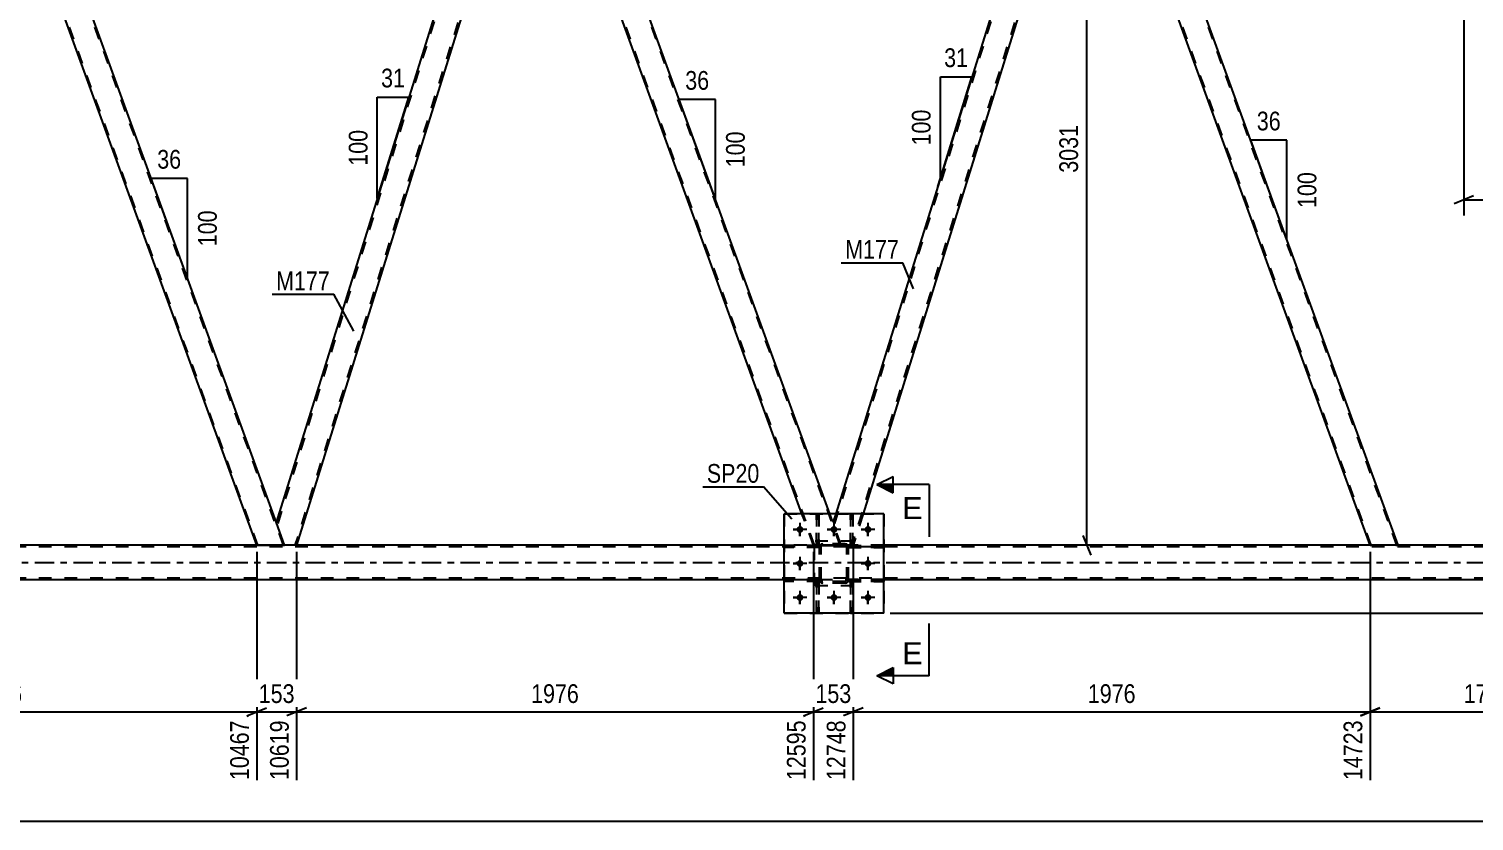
# Model space of a CAD drawing. Header units: millimetres. Extents: x -85 to 756, y -411 to 183.
# Drawn here: x 420.5 to 641.5, y -165.4 to -44.3 of the extents above; entities that cross this region are included whole.
import ezdxf

# ---------------------------------------------------------------- set-up
doc = ezdxf.new("R2010")
doc.units = ezdxf.units.MM
doc.linetypes.add('DXK_LINE_DOT2', pattern=[3.9198, 1.9599, -1.9599])
doc.linetypes.add('DXK_LINE_DOT3', pattern=[5.9187, 2.979, -0.9799, 0.9799, -0.9799])
doc.styles.add('Arial', font='ARIAL.TTF', dxfattribs={"height": 0.2})
doc.styles.add('Arial Narrow', font='ARIALN.TTF', dxfattribs={"height": 0.2})

# ---------------------------------------------------------------- blocks, each defined once
blk = doc.blocks.new('Part-814185790-3878 - 3717')
at = {"color": 7, "linetype": 'DXK_LINE_DOT2'}
for p, q in [((540.92, -123.25), (540.92, -118.4)), ((540.92, -118.4), (541.24, -118.4)), ((541.24, -118.4), (541.24, -123.25)), ((540.92, -122.65), (541.24, -122.65)), ((541.24, -123.25), (540.92, -123.25))]:
    blk.add_line(p, q, dxfattribs=at)
blk = doc.blocks.new('Bolt-814185790-3835 - 3717')
at = {"color": 1, "linetype": 'Continuous'}
for p, q in [((537.33, -120.8), (538.02, -120.8)), ((538.37, -119.76), (538.37, -120.46)), ((538.37, -121.84), (538.37, -121.15)), ((539.41, -120.8), (538.72, -120.8)), ((542.53, -120.8), (543.22, -120.8)), ((543.57, -119.76), (543.57, -120.46)), ((543.57, -121.84), (543.57, -121.15)), ((544.61, -120.8), (543.92, -120.8)), ((547.73, -120.8), (548.42, -120.8)), ((548.77, -119.76), (548.77, -120.46)), ((548.77, -121.84), (548.77, -121.15)), ((549.81, -120.8), (549.12, -120.8)), ((538.37, -124.96), (538.37, -125.66)), ((548.77, -124.96), (548.77, -125.66)), ((537.33, -126), (538.02, -126)), ((538.37, -127.04), (538.37, -126.35)), ((539.41, -126), (538.72, -126)), ((547.73, -126), (548.42, -126)), ((548.77, -127.04), (548.77, -126.35)), ((549.81, -126), (549.12, -126)), ((538.37, -130.16), (538.37, -130.86)), ((543.57, -130.16), (543.57, -130.86)), ((548.77, -130.16), (548.77, -130.86)), ((537.33, -131.2), (538.02, -131.2)), ((538.37, -132.24), (538.37, -131.55)), ((539.41, -131.2), (538.72, -131.2)), ((542.53, -131.2), (543.22, -131.2)), ((543.57, -132.24), (543.57, -131.55)), ((544.61, -131.2), (543.92, -131.2)), ((547.73, -131.2), (548.42, -131.2)), ((548.77, -132.24), (548.77, -131.55)), ((549.81, -131.2), (549.12, -131.2))]:
    blk.add_line(p, q, dxfattribs=at)
blk = doc.blocks.new('Bolt-814185790-3836 - 3717')
at = {"linetype": 'Continuous'}
for points in [[(538.89, -120.8, -1), (537.85, -120.8, -1)], [(544.09, -120.8, -1), (543.05, -120.8, -1)], [(549.29, -120.8, -1), (548.25, -120.8, -1)], [(538.89, -126, -1), (537.85, -126, -1)], [(549.29, -126, -1), (548.25, -126, -1)], [(538.89, -131.2, -1), (537.85, -131.2, -1)], [(544.09, -131.2, -1), (543.05, -131.2, -1)], [(549.29, -131.2, -1), (548.25, -131.2, -1)]]:
    blk.add_hatch(color=1, dxfattribs=at).paths.add_polyline_path(points)
at = {"color": 1, "linetype": 'Continuous'}
for p, q in [((539.41, -120.8), (537.33, -120.8)), ((538.37, -119.76), (538.37, -121.84)), ((544.61, -120.8), (542.53, -120.8)), ((543.57, -119.76), (543.57, -121.84)), ((549.81, -120.8), (547.73, -120.8)), ((548.77, -119.76), (548.77, -121.84)), ((538.37, -124.96), (538.37, -127.04)), ((548.77, -124.96), (548.77, -127.04)), ((539.41, -126), (537.33, -126)), ((549.81, -126), (547.73, -126)), ((538.37, -130.16), (538.37, -132.24)), ((543.57, -130.16), (543.57, -132.24)), ((548.77, -130.16), (548.77, -132.24)), ((539.41, -131.2), (537.33, -131.2)), ((544.61, -131.2), (542.53, -131.2)), ((549.81, -131.2), (547.73, -131.2))]:
    blk.add_line(p, q, dxfattribs=at)
blk = doc.blocks.new('Part-814185790-3839 - 3717')
at = {"color": 7, "linetype": 'DXK_LINE_DOT2'}
for p, q in [((546.44, -128.77), (546.12, -128.77)), ((546.12, -128.77), (546.12, -133.6)), ((546.12, -129.37), (546.44, -129.37)), ((546.44, -133.6), (546.44, -128.77)), ((546.12, -133.6), (546.44, -133.6))]:
    blk.add_line(p, q, dxfattribs=at)
blk = doc.blocks.new('Part-814185790-3869 - 3717')
at = {"color": 7, "linetype": 'DXK_LINE_DOT2'}
for p, q in [((546.12, -133.6), (546.12, -128.77)), ((546.12, -128.77), (546.44, -128.77)), ((546.12, -129.37), (546.44, -129.37)), ((546.44, -128.77), (546.44, -133.6)), ((546.44, -133.6), (546.12, -133.6))]:
    blk.add_line(p, q, dxfattribs=at)
blk = doc.blocks.new('Part-814185790-3872 - 3717')
at = {"color": 7, "linetype": 'DXK_LINE_DOT2'}
for p, q in [((540.92, -133.6), (540.92, -128.77)), ((540.92, -128.77), (541.24, -128.77)), ((540.92, -129.37), (541.24, -129.37)), ((541.24, -128.77), (541.24, -133.6)), ((541.24, -133.6), (540.92, -133.6))]:
    blk.add_line(p, q, dxfattribs=at)
blk = doc.blocks.new('Part-814185790-3875 - 3717')
at = {"color": 7, "linetype": 'DXK_LINE_DOT2'}
for p, q in [((546.12, -123.25), (546.12, -118.4)), ((546.12, -118.4), (546.44, -118.4)), ((546.44, -118.4), (546.44, -123.25)), ((546.12, -122.65), (546.44, -122.65)), ((546.44, -123.25), (546.12, -123.25))]:
    blk.add_line(p, q, dxfattribs=at)
blk = doc.blocks.new('Part-814185790-3891 - 3717')
at = {"color": 7, "linetype": 'DXK_LINE_DOT2'}
for p, q in [((541.37, -123.48), (541.41, -123.3)), ((541.41, -123.3), (541.37, -123.48)), ((541.37, -128.52), (541.37, -123.48)), ((541.61, -123.48), (541.63, -123.39)), ((541.61, -128.52), (541.61, -123.48)), ((541.63, -123.39), (541.68, -123.31)), ((541.67, -123.04), (541.85, -123)), ((541.85, -123), (541.67, -123.04)), ((541.68, -123.31), (541.76, -123.26)), ((541.76, -123.26), (541.85, -123.24)), ((545.29, -123), (541.85, -123)), ((541.85, -123.24), (545.29, -123.24)), ((545.29, -123), (545.47, -123.04)), ((545.47, -123.04), (545.29, -123)), ((545.29, -123.24), (545.38, -123.26)), ((545.38, -123.26), (545.46, -123.31)), ((545.46, -123.31), (545.51, -123.39)), ((545.51, -123.39), (545.53, -123.48)), ((545.53, -128.52), (545.53, -123.48)), ((545.73, -123.3), (545.77, -123.48)), ((545.77, -123.48), (545.73, -123.3)), ((545.77, -128.52), (545.77, -123.48)), ((541.41, -128.71), (541.37, -128.52)), ((541.37, -128.52), (541.41, -128.71)), ((541.63, -128.62), (541.61, -128.52)), ((541.68, -128.69), (541.63, -128.62)), ((541.85, -129), (541.67, -128.97)), ((541.67, -128.97), (541.85, -129)), ((541.76, -128.75), (541.68, -128.69)), ((541.85, -128.76), (541.76, -128.75)), ((545.29, -128.76), (541.85, -128.76)), ((545.29, -129), (541.85, -129)), ((545.38, -128.75), (545.29, -128.76)), ((545.47, -128.97), (545.29, -129)), ((545.29, -129), (545.47, -128.97)), ((545.46, -128.69), (545.38, -128.75)), ((545.51, -128.62), (545.46, -128.69)), ((545.53, -128.52), (545.51, -128.62)), ((545.77, -128.52), (545.73, -128.71)), ((545.73, -128.71), (545.77, -128.52))]:
    blk.add_line(p, q, dxfattribs=at)
at = {"color": 7, "linetype": 'DXK_LINE_DOT3'}
blk.add_line((543.57, -126), (543.57, -126), dxfattribs=at)
at = {"color": 7, "linetype": 'DXK_LINE_DOT2'}
for centre, start, end in [((541.85, -123.48), 112.5, 157.5), ((541.85, -123.48), 112.5, 157.5), ((545.29, -123.48), 22.5, 67.5), ((545.29, -123.48), 22.5, 67.5), ((541.85, -128.52), 202.5, 247.5), ((541.85, -128.52), 202.5, 247.5), ((545.29, -128.52), 292.5, 337.5), ((545.29, -128.52), 292.5, 337.5)]:
    blk.add_arc(centre, 0.48, start, end, dxfattribs=at)
blk = doc.blocks.new('Part-814185790-3907 - 3717')
at = {"color": 2, "linetype": 'Continuous'}
for p, q in [((415.43, -2), (411.18, -2)), ((458.31, -119.8), (415.43, -2)), ((455.3, -123.22), (412.7, -6.2))]:
    blk.add_line(p, q, dxfattribs=at)
at = {"color": 7, "linetype": 'DXK_LINE_DOT2'}
for p, q in [((411.18, -2), (412.7, -6.2)), ((455.47, -123.22), (411.35, -2)), ((459.38, -123.22), (415.26, -2)), ((459.55, -123.22), (458.31, -119.8)), ((455.3, -123.22), (459.55, -123.22))]:
    blk.add_line(p, q, dxfattribs=at)
blk = doc.blocks.new('Part-814185790-3923 - 3717')
at = {"color": 7, "linetype": 'DXK_LINE_DOT2'}
for p, q in [((541.37, -128.44), (535.97, -128.44)), ((535.97, -128.44), (535.97, -128.76)), ((541.37, -128.76), (535.97, -128.76)), ((540.77, -128.76), (540.77, -128.44)), ((541.37, -128.76), (541.37, -128.44))]:
    blk.add_line(p, q, dxfattribs=at)
blk = doc.blocks.new('Part-814185790-3957 - 3717')
at = {"color": 7, "linetype": 'DXK_LINE_DOT2'}
for p, q in [((651.29, -123.46), (36.63, -123.46)), ((551.17, -123.22), (535.97, -123.22)), ((651.29, -128.26), (36.63, -128.26)), ((551.17, -128.5), (535.97, -128.5))]:
    blk.add_line(p, q, dxfattribs=at)
at = {"color": 2, "linetype": 'Continuous'}
for p, q in [((535.97, -123.22), (380.9, -123.22)), ((651.29, -123.22), (551.17, -123.22)), ((535.97, -128.5), (380.9, -128.5)), ((651.29, -128.5), (551.17, -128.5))]:
    blk.add_line(p, q, dxfattribs=at)
at = {"color": 7, "linetype": 'DXK_LINE_DOT3'}
blk.add_line((36.63, -125.86), (651.29, -125.86), dxfattribs=at)
blk = doc.blocks.new('Part-814185790-3959 - 3717')
at = {"color": 7, "linetype": 'DXK_LINE_DOT2'}
for p, q in [((541.37, -123.48), (541.41, -123.3)), ((541.41, -123.3), (541.37, -123.48)), ((541.37, -128.52), (541.37, -123.48)), ((541.61, -123.48), (541.63, -123.39)), ((541.61, -128.52), (541.61, -123.48)), ((541.63, -123.39), (541.68, -123.31)), ((541.67, -123.04), (541.85, -123)), ((541.85, -123), (541.67, -123.04)), ((541.68, -123.31), (541.76, -123.26)), ((541.76, -123.26), (541.85, -123.24)), ((545.29, -123), (541.85, -123)), ((541.85, -123.24), (545.29, -123.24)), ((545.29, -123), (545.47, -123.04)), ((545.47, -123.04), (545.29, -123)), ((545.29, -123.24), (545.38, -123.26)), ((545.38, -123.26), (545.46, -123.31)), ((545.46, -123.31), (545.51, -123.39)), ((545.51, -123.39), (545.53, -123.48)), ((545.53, -128.52), (545.53, -123.48)), ((545.73, -123.3), (545.77, -123.48)), ((545.77, -123.48), (545.73, -123.3)), ((545.77, -128.52), (545.77, -123.48)), ((541.41, -128.71), (541.37, -128.52)), ((541.37, -128.52), (541.41, -128.71)), ((541.63, -128.62), (541.61, -128.52)), ((541.68, -128.69), (541.63, -128.62)), ((541.85, -129), (541.67, -128.97)), ((541.67, -128.97), (541.85, -129)), ((541.76, -128.75), (541.68, -128.69)), ((541.85, -128.76), (541.76, -128.75)), ((545.29, -128.76), (541.85, -128.76)), ((545.29, -129), (541.85, -129)), ((545.38, -128.75), (545.29, -128.76)), ((545.47, -128.97), (545.29, -129)), ((545.29, -129), (545.47, -128.97)), ((545.46, -128.69), (545.38, -128.75)), ((545.51, -128.62), (545.46, -128.69)), ((545.53, -128.52), (545.51, -128.62)), ((545.77, -128.52), (545.73, -128.71)), ((545.73, -128.71), (545.77, -128.52))]:
    blk.add_line(p, q, dxfattribs=at)
at = {"color": 7, "linetype": 'DXK_LINE_DOT3'}
blk.add_line((543.57, -126), (543.57, -126), dxfattribs=at)
at = {"color": 7, "linetype": 'DXK_LINE_DOT2'}
for centre, start, end in [((541.85, -123.48), 112.5, 157.5), ((541.85, -123.48), 112.5, 157.5), ((545.29, -123.48), 22.5, 67.5), ((545.29, -123.48), 22.5, 67.5), ((541.85, -128.52), 202.5, 247.5), ((541.85, -128.52), 202.5, 247.5), ((545.29, -128.52), 292.5, 337.5), ((545.29, -128.52), 292.5, 337.5)]:
    blk.add_arc(centre, 0.48, start, end, dxfattribs=at)
blk = doc.blocks.new('Part-814185790-3960 - 3717')
at = {"color": 7, "linetype": 'DXK_LINE_DOT2'}
for p, q in [((546.57, -122.6), (540.57, -122.6)), ((540.57, -129.4), (540.57, -122.6)), ((546.57, -129.4), (546.57, -122.6)), ((546.57, -129.4), (540.57, -129.4))]:
    blk.add_line(p, q, dxfattribs=at)
blk = doc.blocks.new('Part-814185790-3961 - 3717')
at = {"color": 7, "linetype": 'DXK_LINE_DOT2'}
for p, q in [((546.57, -122.6), (540.57, -122.6)), ((540.57, -129.4), (540.57, -122.6)), ((546.57, -129.4), (546.57, -122.6)), ((546.57, -129.4), (540.57, -129.4))]:
    blk.add_line(p, q, dxfattribs=at)
blk = doc.blocks.new('Part-814185790-3982 - 3717')
at = {"color": 2, "linetype": 'Continuous'}
for p, q in [((494.99, -2), (458.29, -119.75)), ((496.31, -2), (494.99, -2)), ((497.84, -6.2), (496.31, -2)), ((497.86, -6.25), (461.4, -123.22)), ((459.55, -123.22), (458.31, -119.8))]:
    blk.add_line(p, q, dxfattribs=at)
at = {"color": 7, "linetype": 'DXK_LINE_DOT2'}
for p, q in [((495.24, -2), (458.43, -120.12)), ((497.72, -5.88), (461.15, -123.22)), ((497.86, -6.25), (497.84, -6.2)), ((497.86, -6.25), (497.84, -6.2)), ((458.29, -119.75), (458.31, -119.8)), ((461.4, -123.22), (459.55, -123.22))]:
    blk.add_line(p, q, dxfattribs=at)
blk = doc.blocks.new('Part-814185790-3987 - 3717')
at = {"color": 2, "linetype": 'Continuous'}
for p, q in [((585.7, -2), (581.44, -2)), ((629.82, -123.22), (585.7, -2)), ((625.56, -123.22), (582.97, -6.2))]:
    blk.add_line(p, q, dxfattribs=at)
at = {"color": 7, "linetype": 'DXK_LINE_DOT2'}
for p, q in [((581.44, -2), (582.97, -6.2)), ((625.74, -123.22), (581.61, -2)), ((629.65, -123.22), (585.53, -2)), ((625.56, -123.22), (629.82, -123.22))]:
    blk.add_line(p, q, dxfattribs=at)
blk = doc.blocks.new('Part-814185790-3997 - 3717')
at = {"color": 7, "linetype": 'DXK_LINE_DOT2'}
for p, q in [((580.38, -2), (543.56, -120.12)), ((582.86, -5.88), (546.28, -123.22)), ((582.99, -6.25), (582.97, -6.2)), ((582.99, -6.25), (582.97, -6.2)), ((543.84, -118.4), (543.42, -119.75)), ((548.03, -118.4), (546.53, -123.22)), ((544.69, -123.22), (543.42, -119.75)), ((546.53, -123.22), (544.69, -123.22))]:
    blk.add_line(p, q, dxfattribs=at)
at = {"color": 2, "linetype": 'Continuous'}
for p, q in [((580.13, -2), (543.84, -118.4)), ((581.44, -2), (580.13, -2)), ((582.97, -6.2), (581.44, -2)), ((582.99, -6.25), (548.03, -118.4))]:
    blk.add_line(p, q, dxfattribs=at)
blk = doc.blocks.new('Part-814185790-4002 - 3717')
at = {"color": 2, "linetype": 'Continuous'}
for p, q in [((500.57, -2), (496.31, -2)), ((542.93, -118.4), (500.57, -2)), ((538.68, -118.4), (497.84, -6.2))]:
    blk.add_line(p, q, dxfattribs=at)
at = {"color": 7, "linetype": 'DXK_LINE_DOT2'}
for p, q in [((496.31, -2), (497.84, -6.2)), ((540.6, -123.22), (496.48, -2)), ((544.52, -123.22), (500.4, -2)), ((540.43, -123.22), (538.68, -118.4)), ((544.69, -123.22), (542.93, -118.4)), ((544.69, -123.22), (540.43, -123.22))]:
    blk.add_line(p, q, dxfattribs=at)
blk = doc.blocks.new('Part-814185790-4003 - 3717')
at = {"color": 7, "linetype": 'DXK_LINE_DOT2'}
for p, q in [((541.37, -123.24), (535.97, -123.24)), ((535.97, -123.24), (535.97, -123.56)), ((541.37, -123.56), (535.97, -123.56)), ((540.77, -123.56), (540.77, -123.24)), ((541.37, -123.56), (541.37, -123.24))]:
    blk.add_line(p, q, dxfattribs=at)
blk = doc.blocks.new('Part-814185790-4010 - 3717')
at = {"color": 7, "linetype": 'DXK_LINE_DOT2'}
for p, q in [((545.77, -128.76), (545.77, -128.44)), ((545.77, -128.44), (551.17, -128.44)), ((551.17, -128.76), (545.77, -128.76)), ((546.37, -128.76), (546.37, -128.44)), ((551.17, -128.44), (551.17, -128.76))]:
    blk.add_line(p, q, dxfattribs=at)
blk = doc.blocks.new('Part-814185790-4011 - 3717')
at = {"color": 7, "linetype": 'DXK_LINE_DOT2'}
for p, q in [((535.97, -118.4), (551.17, -118.4)), ((535.97, -118.4), (535.97, -133.6)), ((551.17, -118.4), (551.17, -133.6)), ((535.97, -133.6), (551.17, -133.6))]:
    blk.add_line(p, q, dxfattribs=at)
blk = doc.blocks.new('Part-814185790-4016 - 3717')
at = {"color": 2, "linetype": 'Continuous'}
for p, q in [((551.17, -118.4), (535.97, -118.4)), ((535.97, -133.6), (535.97, -118.4)), ((551.17, -133.6), (551.17, -118.4)), ((551.17, -133.6), (535.97, -133.6))]:
    blk.add_line(p, q, dxfattribs=at)
blk = doc.blocks.new('Part-814185790-4017 - 3717')
at = {"color": 7, "linetype": 'DXK_LINE_DOT2'}
for p, q in [((545.77, -123.56), (545.77, -123.24)), ((545.77, -123.24), (551.17, -123.24)), ((551.17, -123.56), (545.77, -123.56)), ((546.37, -123.56), (546.37, -123.24)), ((551.17, -123.24), (551.17, -123.56))]:
    blk.add_line(p, q, dxfattribs=at)
blk = doc.blocks.new('Part-814185790-4022 - 3717')
at = {"color": 7, "linetype": 'DXK_LINE_DOT2'}
for p, q in [((541.37, -123.24), (535.97, -123.24)), ((535.97, -123.56), (535.97, -123.24)), ((541.37, -123.56), (535.97, -123.56)), ((540.77, -123.56), (540.77, -123.24)), ((541.37, -123.24), (541.37, -123.56))]:
    blk.add_line(p, q, dxfattribs=at)
blk = doc.blocks.new('Part-814185790-4023 - 3717')
at = {"color": 7, "linetype": 'DXK_LINE_DOT2'}
for p, q in [((541.37, -128.44), (535.97, -128.44)), ((535.97, -128.76), (535.97, -128.44)), ((541.37, -128.76), (535.97, -128.76)), ((540.77, -128.76), (540.77, -128.44)), ((541.37, -128.44), (541.37, -128.76))]:
    blk.add_line(p, q, dxfattribs=at)
blk = doc.blocks.new('Part-814185790-4026 - 3717')
at = {"color": 2, "linetype": 'Continuous'}
blk.add_line((541.24, -118.4), (540.92, -118.4), dxfattribs=at)
at = {"color": 7, "linetype": 'DXK_LINE_DOT2'}
for p, q in [((540.92, -118.4), (540.92, -123.25)), ((541.24, -123.25), (541.24, -118.4)), ((540.92, -122.65), (541.24, -122.65)), ((540.92, -123.25), (541.24, -123.25))]:
    blk.add_line(p, q, dxfattribs=at)
blk = doc.blocks.new('Part-814185790-4029 - 3717')
at = {"color": 2, "linetype": 'Continuous'}
blk.add_line((546.44, -118.4), (546.12, -118.4), dxfattribs=at)
at = {"color": 7, "linetype": 'DXK_LINE_DOT2'}
for p, q in [((546.12, -118.4), (546.12, -123.25)), ((546.44, -123.25), (546.44, -118.4)), ((546.12, -122.65), (546.44, -122.65)), ((546.12, -123.25), (546.44, -123.25))]:
    blk.add_line(p, q, dxfattribs=at)
blk = doc.blocks.new('Part-814185790-4032 - 3717')
at = {"color": 7, "linetype": 'DXK_LINE_DOT2'}
for p, q in [((541.24, -128.77), (540.92, -128.77)), ((540.92, -128.77), (540.92, -133.6)), ((540.92, -129.37), (541.24, -129.37)), ((541.24, -133.6), (541.24, -128.77)), ((540.92, -133.6), (541.24, -133.6))]:
    blk.add_line(p, q, dxfattribs=at)
blk = doc.blocks.new('Part-814185790-4033 - 3717')
at = {"color": 7, "linetype": 'DXK_LINE_DOT2'}
for p, q in [((551.17, -123.24), (545.77, -123.24)), ((545.77, -123.24), (545.77, -123.56)), ((545.77, -123.56), (551.17, -123.56)), ((546.37, -123.56), (546.37, -123.24)), ((551.17, -123.56), (551.17, -123.24))]:
    blk.add_line(p, q, dxfattribs=at)
blk = doc.blocks.new('Part-814185790-4034 - 3717')
at = {"color": 7, "linetype": 'DXK_LINE_DOT2'}
for p, q in [((551.17, -128.44), (545.77, -128.44)), ((545.77, -128.44), (545.77, -128.76)), ((545.77, -128.76), (551.17, -128.76)), ((546.37, -128.76), (546.37, -128.44)), ((551.17, -128.76), (551.17, -128.44))]:
    blk.add_line(p, q, dxfattribs=at)
blk = doc.blocks.new('StraightDimension-814185790-4744 - 3717')
at = {"color": 7, "linetype": 'Continuous'}
for p, q in [((461.4, -124.22), (461.4, -159.11)), ((540.43, -124.22), (540.43, -159.11)), ((462.9, -148.07), (459.9, -149.27)), ((461.4, -148.67), (540.43, -148.67)), ((538.93, -149.27), (541.93, -148.07))]:
    blk.add_line(p, q, dxfattribs=at)
at = {"color": 0}
blk.add_wipeout([(505.17, -147.92), (505.17, -143.72), (496.66, -143.72), (496.66, -147.92)], dxfattribs=at)
at = {"color": 0, "linetype": 'Continuous'}
blk.add_wipeout([(539.83, -149.37), (535.63, -149.37), (535.63, -159.71), (539.83, -159.71)], dxfattribs=at)
at = {"color": 3, "style": 'Arial Narrow'}
blk.add_text('1976', height=2.863, dxfattribs=at).set_placement((497.26, -147.32))
at = {"color": 3, "linetype": 'Continuous', "style": 'Arial Narrow'}
blk.add_text('12595', height=2.863, rotation=90.0002, dxfattribs=at).set_placement((539.23, -159.11))
blk = doc.blocks.new('StraightDimension-814185790-4539 - 3717')
at = {"color": 7, "linetype": 'Continuous'}
for p, q in [((546.53, -124.22), (546.53, -159.11)), ((625.56, -124.22), (625.56, -159.11)), ((548.03, -148.07), (545.03, -149.27)), ((546.53, -148.67), (625.56, -148.67)), ((624.06, -149.27), (627.06, -148.07))]:
    blk.add_line(p, q, dxfattribs=at)
at = {"color": 0}
blk.add_wipeout([(590.3, -147.92), (590.3, -143.72), (581.79, -143.72), (581.79, -147.92)], dxfattribs=at)
at = {"color": 0, "linetype": 'Continuous'}
blk.add_wipeout([(624.96, -149.37), (620.76, -149.37), (620.76, -159.71), (624.96, -159.71)], dxfattribs=at)
at = {"color": 3, "style": 'Arial Narrow'}
blk.add_text('1976', height=2.863, dxfattribs=at).set_placement((582.39, -147.32))
at = {"color": 3, "linetype": 'Continuous', "style": 'Arial Narrow'}
blk.add_text('14723', height=2.863, rotation=90.0002, dxfattribs=at).set_placement((624.36, -159.11))
blk = doc.blocks.new('StraightDimension-814185790-4783 - 3717')
at = {"color": 7, "linetype": 'Continuous'}
blk.add_line((-0.64, -165.37), (662.15, -165.37), dxfattribs=at)
blk = doc.blocks.new('StraightDimension-814185790-5109 - 3717')
at = {"color": 7, "linetype": 'Continuous'}
for p, q in [((688.16, 9.3), (686.96, 12.3)), ((638.33, 10.8), (689.96, 10.8)), ((687.56, -133.6), (687.56, 10.8)), ((686.96, -132.1), (688.16, -135.1)), ((552.17, -133.6), (689.96, -133.6))]:
    blk.add_line(p, q, dxfattribs=at)
at = {"color": 0}
blk.add_wipeout([(686.81, -57.15), (682.61, -57.15), (682.61, -65.66), (686.81, -65.66)], dxfattribs=at)
at = {"color": 3, "style": 'Arial Narrow'}
blk.add_text('3610', height=2.863, rotation=90.0002, dxfattribs=at).set_placement((686.21, -65.06))
blk = doc.blocks.new('StraightDimension-814185790-4225 - 3717')
at = {"color": 7, "linetype": 'Continuous'}
for p, q in [((602.67, -2), (579.39, -2)), ((582.84, -3.5), (581.64, -0.5)), ((582.24, -123.22), (582.24, -2)), ((601.81, -123.22), (579.39, -123.22)), ((581.64, -121.72), (582.84, -124.72))]:
    blk.add_line(p, q, dxfattribs=at)
at = {"color": 0}
blk.add_wipeout([(581.49, -58.35), (577.29, -58.35), (577.29, -66.87), (581.49, -66.87)], dxfattribs=at)
at = {"color": 3, "style": 'Arial Narrow'}
blk.add_text('3031', height=2.863, rotation=90.0002, dxfattribs=at).set_placement((580.89, -66.27))
blk = doc.blocks.new('AngleDimension-814185790-4335 - 3717')
at = {"color": 7, "linetype": 'Continuous'}
for p, q in [((522.79, -63.05), (519.89, -55.09)), ((525.43, -55.09), (519.89, -55.09)), ((525.43, -70.31), (519.89, -55.09)), ((525.43, -70.31), (525.43, -55.09))]:
    blk.add_line(p, q, dxfattribs=at)
at = {"color": 0}
for points in [[(525.09, -54.19), (525.09, -49.99), (520.23, -49.99), (520.23, -54.19)], [(530.53, -59.36), (526.33, -59.36), (526.33, -66.04), (530.53, -66.04)]]:
    blk.add_wipeout(points, dxfattribs=at)
at = {"color": 3, "style": 'Arial Narrow'}
blk.add_text('36', height=2.863, dxfattribs=at).set_placement((520.83, -53.59))
blk.add_text('100', height=2.863, rotation=90.0002, dxfattribs=at).set_placement((529.93, -65.44))
blk = doc.blocks.new('StraightDimension-814185790-4527 - 3717')
at = {"color": 7, "linetype": 'Continuous'}
for p, q in [((625.56, -124.22), (625.56, -159.11)), ((661.51, -129.5), (661.51, -159.11)), ((627.06, -148.07), (624.06, -149.27)), ((625.56, -148.67), (661.51, -148.67)), ((660.01, -149.27), (663.01, -148.07))]:
    blk.add_line(p, q, dxfattribs=at)
at = {"color": 0}
blk.add_wipeout([(647.79, -147.92), (647.79, -143.72), (639.28, -143.72), (639.28, -147.92)], dxfattribs=at)
at = {"color": 0, "linetype": 'Continuous'}
blk.add_wipeout([(660.91, -149.37), (656.71, -149.37), (656.71, -159.71), (660.91, -159.71)], dxfattribs=at)
at = {"color": 3, "style": 'Arial Narrow'}
blk.add_text('1791', height=2.863, dxfattribs=at).set_placement((639.88, -147.32))
at = {"color": 3, "linetype": 'Continuous', "style": 'Arial Narrow'}
blk.add_text('16515', height=2.863, rotation=90.0002, dxfattribs=at).set_placement((660.31, -159.11))
blk = doc.blocks.new('StraightDimension-814185790-4706 - 3717')
at = {"color": 7, "linetype": 'Continuous'}
for p, q in [((376.26, -124.22), (376.26, -157.28)), ((455.3, -124.22), (455.3, -159.11)), ((377.76, -148.07), (374.76, -149.27)), ((376.26, -148.67), (455.3, -148.67)), ((453.8, -149.27), (456.8, -148.07))]:
    blk.add_line(p, q, dxfattribs=at)
at = {"color": 0}
blk.add_wipeout([(420.04, -147.92), (420.04, -143.72), (411.52, -143.72), (411.52, -147.92)], dxfattribs=at)
at = {"color": 0, "linetype": 'Continuous'}
blk.add_wipeout([(454.7, -149.37), (450.5, -149.37), (450.5, -159.71), (454.7, -159.71)], dxfattribs=at)
at = {"color": 3, "style": 'Arial Narrow'}
blk.add_text('1976', height=2.863, dxfattribs=at).set_placement((412.12, -147.32))
at = {"color": 3, "linetype": 'Continuous', "style": 'Arial Narrow'}
blk.add_text('10467', height=2.863, rotation=90.0002, dxfattribs=at).set_placement((454.1, -159.11))
blk = doc.blocks.new('StraightDimension-814185790-4725 - 3717')
at = {"color": 7, "linetype": 'Continuous'}
for p, q in [((455.3, -124.22), (455.3, -159.11)), ((461.4, -124.22), (461.4, -159.11)), ((453.8, -149.27), (456.8, -148.07)), ((455.3, -148.67), (461.4, -148.67)), ((462.9, -148.07), (459.9, -149.27))]:
    blk.add_line(p, q, dxfattribs=at)
at = {"color": 0}
blk.add_wipeout([(461.69, -147.92), (461.69, -143.72), (455.01, -143.72), (455.01, -147.92)], dxfattribs=at)
at = {"color": 0, "linetype": 'Continuous'}
blk.add_wipeout([(460.8, -149.37), (456.6, -149.37), (456.6, -159.71), (460.8, -159.71)], dxfattribs=at)
at = {"color": 3, "style": 'Arial Narrow'}
blk.add_text('153', height=2.863, dxfattribs=at).set_placement((455.61, -147.32))
at = {"color": 3, "linetype": 'Continuous', "style": 'Arial Narrow'}
blk.add_text('10619', height=2.863, rotation=90.0002, dxfattribs=at).set_placement((460.2, -159.11))
blk = doc.blocks.new('StraightDimension-814185790-4763 - 3717')
at = {"color": 7, "linetype": 'Continuous'}
for p, q in [((540.43, -124.22), (540.43, -159.11)), ((546.53, -124.22), (546.53, -159.11)), ((538.93, -149.27), (541.93, -148.07)), ((540.43, -148.67), (546.53, -148.67)), ((548.03, -148.07), (545.03, -149.27))]:
    blk.add_line(p, q, dxfattribs=at)
at = {"color": 0}
blk.add_wipeout([(546.82, -147.92), (546.82, -143.72), (540.14, -143.72), (540.14, -147.92)], dxfattribs=at)
at = {"color": 0, "linetype": 'Continuous'}
blk.add_wipeout([(545.93, -149.37), (541.73, -149.37), (541.73, -159.71), (545.93, -159.71)], dxfattribs=at)
at = {"color": 3, "style": 'Arial Narrow'}
blk.add_text('153', height=2.863, dxfattribs=at).set_placement((540.74, -147.32))
at = {"color": 3, "linetype": 'Continuous', "style": 'Arial Narrow'}
blk.add_text('12748', height=2.863, rotation=90.0002, dxfattribs=at).set_placement((545.33, -159.11))
blk = doc.blocks.new('StraightDimension-814185790-4794 - 3717')
at = {"color": 7, "linetype": 'Continuous'}
for p, q in [((639.89, -3), (639.89, -72.81)), ((661.51, -122.22), (661.51, -67.56)), ((641.39, -69.81), (638.39, -71.01)), ((639.89, -70.41), (661.51, -70.41)), ((660.01, -71.01), (663.01, -69.81))]:
    blk.add_line(p, q, dxfattribs=at)
at = {"color": 0}
blk.add_wipeout([(654.95, -69.66), (654.95, -65.46), (646.44, -65.46), (646.44, -69.66)], dxfattribs=at)
at = {"color": 3, "style": 'Arial Narrow'}
blk.add_text('1433', height=2.863, dxfattribs=at).set_placement((647.04, -69.06))
blk = doc.blocks.new('AngleDimension-814185790-12321 - 3717')
at = {"color": 7, "linetype": 'Continuous'}
for p, q in [((441.41, -73.37), (439.15, -67.15)), ((444.69, -67.15), (439.15, -67.15)), ((444.69, -82.38), (439.15, -67.15)), ((444.69, -82.38), (444.69, -67.15))]:
    blk.add_line(p, q, dxfattribs=at)
at = {"color": 0}
for points in [[(444.34, -66.25), (444.34, -62.05), (439.49, -62.05), (439.49, -66.25)], [(449.79, -71.42), (445.59, -71.42), (445.59, -78.11), (449.79, -78.11)]]:
    blk.add_wipeout(points, dxfattribs=at)
at = {"color": 3, "style": 'Arial Narrow'}
blk.add_text('36', height=2.863, dxfattribs=at).set_placement((440.09, -65.65))
blk.add_text('100', height=2.863, rotation=90.0002, dxfattribs=at).set_placement((449.19, -77.51))
blk = doc.blocks.new('AngleDimension-814185790-12335 - 3717')
at = {"color": 7, "linetype": 'Continuous'}
for p, q in [((473.74, -54.73), (478.56, -54.73)), ((473.74, -70.19), (478.56, -54.73)), ((473.74, -70.19), (473.74, -54.73)), ((473.76, -70.13), (473.74, -70.19))]:
    blk.add_line(p, q, dxfattribs=at)
at = {"color": 0}
for points in [[(478.58, -53.83), (478.58, -49.63), (473.72, -49.63), (473.72, -53.83)], [(472.84, -59.12), (468.64, -59.12), (468.64, -65.8), (472.84, -65.8)]]:
    blk.add_wipeout(points, dxfattribs=at)
at = {"color": 3, "style": 'Arial Narrow'}
blk.add_text('31', height=2.863, dxfattribs=at).set_placement((474.32, -53.23))
blk.add_text('100', height=2.863, rotation=90.0002, dxfattribs=at).set_placement((472.24, -65.2))
blk = doc.blocks.new('AngleDimension-814185790-12349 - 3717')
at = {"color": 7, "linetype": 'Continuous'}
for p, q in [((559.84, -51.62), (564.66, -51.62)), ((559.84, -67.09), (564.66, -51.62)), ((559.84, -67.09), (559.84, -51.62)), ((559.43, -68.4), (559.84, -67.09))]:
    blk.add_line(p, q, dxfattribs=at)
at = {"color": 0}
for points in [[(564.68, -50.72), (564.68, -46.52), (559.82, -46.52), (559.82, -50.72)], [(558.94, -56.01), (554.74, -56.01), (554.74, -62.7), (558.94, -62.7)]]:
    blk.add_wipeout(points, dxfattribs=at)
at = {"color": 3, "style": 'Arial Narrow'}
blk.add_text('31', height=2.863, dxfattribs=at).set_placement((560.42, -50.12))
blk.add_text('100', height=2.863, rotation=90.0002, dxfattribs=at).set_placement((558.34, -62.1))
blk = doc.blocks.new('AngleDimension-814185790-12363 - 3717')
at = {"color": 7, "linetype": 'Continuous'}
for p, q in [((609.58, -67.62), (607.29, -61.3)), ((612.83, -61.3), (607.29, -61.3)), ((612.83, -76.53), (607.29, -61.3)), ((612.83, -76.53), (612.83, -61.3))]:
    blk.add_line(p, q, dxfattribs=at)
at = {"color": 0}
for points in [[(612.48, -60.4), (612.48, -56.2), (607.63, -56.2), (607.63, -60.4)], [(617.93, -65.57), (613.73, -65.57), (613.73, -72.26), (617.93, -72.26)]]:
    blk.add_wipeout(points, dxfattribs=at)
at = {"color": 3, "style": 'Arial Narrow'}
blk.add_text('36', height=2.863, dxfattribs=at).set_placement((608.23, -59.8))
blk.add_text('100', height=2.863, rotation=90.0002, dxfattribs=at).set_placement((617.33, -71.66))
blk = doc.blocks.new('Mark-814185790-3978 - 3717')
at = {"color": 0}
blk.add_wipeout([(466.48, -84.23), (466.48, -81.23), (458.26, -81.23), (458.26, -84.23)], dxfattribs=at)
blk.add_wipeout([(466.48, -84.23), (466.48, -81.23), (458.26, -81.23), (458.26, -84.23)], dxfattribs=at)
at = {"color": 30, "linetype": 'Continuous'}
for p in [(457.66, -84.83), (470.16, -90.5)]:
    blk.add_line(p, (467.08, -84.83), dxfattribs=at)
at = {"color": 3, "style": 'Arial Narrow'}
blk.add_text('M177', height=2.863, dxfattribs=at).set_placement((458.26, -84.23))
blk = doc.blocks.new('Mark-814185790-3993 - 3717')
at = {"color": 0}
blk.add_wipeout([(553.51, -79.43), (553.51, -76.43), (545.29, -76.43), (545.29, -79.43)], dxfattribs=at)
blk.add_wipeout([(553.51, -79.43), (553.51, -76.43), (545.29, -76.43), (545.29, -79.43)], dxfattribs=at)
at = {"color": 30, "linetype": 'Continuous'}
for p in [(544.69, -80.03), (555.73, -84)]:
    blk.add_line(p, (554.11, -80.03), dxfattribs=at)
at = {"color": 3, "style": 'Arial Narrow'}
blk.add_text('M177', height=2.863, dxfattribs=at).set_placement((545.29, -79.43))
blk = doc.blocks.new('Mark-814185790-4012 - 3717')
at = {"color": 0}
blk.add_wipeout([(532.17, -113.66), (532.17, -110.66), (524.13, -110.66), (524.13, -113.66)], dxfattribs=at)
blk.add_wipeout([(532.17, -113.66), (532.17, -110.66), (524.13, -110.66), (524.13, -113.66)], dxfattribs=at)
at = {"color": 30, "linetype": 'Continuous'}
for p in [(523.53, -114.26), (537.12, -119.2)]:
    blk.add_line(p, (532.77, -114.26), dxfattribs=at)
at = {"color": 3, "style": 'Arial Narrow'}
blk.add_text('SP20', height=2.863, dxfattribs=at).set_placement((524.13, -113.66))
blk = doc.blocks.new('SectionMark-814185790-5359 - 3717')
at = {"linetype": 'Continuous'}
for points in [[(552.61, -113.94), (552.61, -115.19), (550.11, -113.94)], [(552.61, -141.9), (552.61, -143.15), (550.11, -143.15)]]:
    blk.add_hatch(color=6, dxfattribs=at).paths.add_polyline_path(points)
at = {"color": 6, "linetype": 'Continuous'}
for p, q in [((550.11, -113.94), (552.61, -112.69)), ((552.61, -115.19), (552.61, -112.69)), ((558.11, -113.94), (550.11, -113.94)), ((550.11, -113.94), (552.61, -115.19)), ((550.11, -143.15), (552.61, -141.9)), ((558.11, -143.15), (550.11, -143.15)), ((552.61, -144.4), (550.11, -143.15)), ((552.61, -141.9), (552.61, -144.4))]:
    blk.add_line(p, q, dxfattribs=at)
at = {"color": 0, "linetype": 'Continuous'}
for points in [[(557.11, -119.19), (557.11, -115.69), (554, -115.69), (554, -119.19)], [(557.11, -141.4), (557.11, -137.9), (554, -137.9), (554, -141.4)]]:
    blk.add_wipeout(points, dxfattribs=at)
at = {"color": 6, "linetype": 'Continuous'}
for p, q in [((558.11, -113.94), (558.11, -121.94)), ((558.11, -143.15), (558.11, -135.15))]:
    blk.add_line(p, q, dxfattribs=at)
at = {"color": 3, "linetype": 'Continuous', "style": 'Arial'}
for p in [(554, -119.19), (554, -141.4)]:
    blk.add_text('E', height=3.34, dxfattribs=at).set_placement(p)

msp = doc.modelspace()

# ---------------------------------------------------------------- block references
for name in ['Part-814185790-3907 - 3717', 'Part-814185790-3982 - 3717', 'Part-814185790-4002 - 3717', 'Part-814185790-3997 - 3717', 'Part-814185790-3987 - 3717', 'Part-814185790-4011 - 3717', 'Part-814185790-4016 - 3717', 'Part-814185790-3878 - 3717', 'Part-814185790-4026 - 3717', 'Part-814185790-3875 - 3717', 'Part-814185790-4029 - 3717', 'Bolt-814185790-3835 - 3717', 'Bolt-814185790-3836 - 3717', 'Part-814185790-3957 - 3717', 'Part-814185790-4003 - 3717', 'Part-814185790-4022 - 3717', 'Part-814185790-3960 - 3717', 'Part-814185790-3961 - 3717', 'Part-814185790-3891 - 3717', 'Part-814185790-3959 - 3717', 'Part-814185790-4017 - 3717', 'Part-814185790-4033 - 3717', 'Part-814185790-3923 - 3717', 'Part-814185790-4023 - 3717', 'Part-814185790-3872 - 3717', 'Part-814185790-4032 - 3717', 'Part-814185790-4010 - 3717', 'Part-814185790-4034 - 3717', 'Part-814185790-3839 - 3717', 'Part-814185790-3869 - 3717']:
    msp.add_blockref(name, (0, 0))

# ---------------------------------------------------------------- next in the draw order: block references
for name in ['StraightDimension-814185790-4744 - 3717', 'StraightDimension-814185790-4539 - 3717']:
    msp.add_blockref(name, (0, 0))

# ---------------------------------------------------------------- next in the draw order: block references
msp.add_blockref('StraightDimension-814185790-4783 - 3717', (0, 0))

# ---------------------------------------------------------------- next in the draw order: block references
for name in ['StraightDimension-814185790-5109 - 3717', 'AngleDimension-814185790-12335 - 3717', 'AngleDimension-814185790-4335 - 3717', 'AngleDimension-814185790-12321 - 3717', 'Mark-814185790-3978 - 3717', 'Mark-814185790-4012 - 3717', 'StraightDimension-814185790-4706 - 3717', 'StraightDimension-814185790-4763 - 3717']:
    msp.add_blockref(name, (0, 0))

# ---------------------------------------------------------------- next in the draw order: block references
for name in ['StraightDimension-814185790-4225 - 3717', 'StraightDimension-814185790-4794 - 3717', 'AngleDimension-814185790-12349 - 3717', 'AngleDimension-814185790-12363 - 3717', 'Mark-814185790-3993 - 3717', 'SectionMark-814185790-5359 - 3717', 'StraightDimension-814185790-4725 - 3717', 'StraightDimension-814185790-4527 - 3717']:
    msp.add_blockref(name, (0, 0))

doc.saveas('drawing.dxf')
